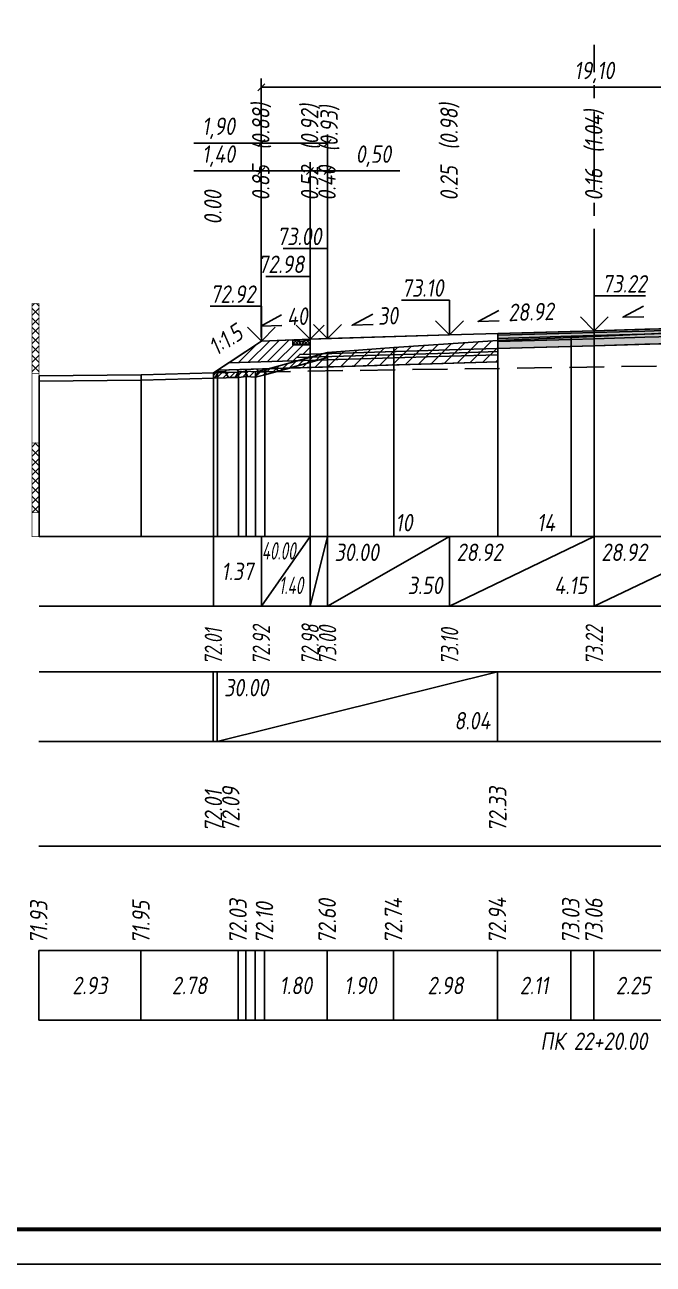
# Model space of a CAD drawing. Extents: x -717 to 1451, y -133302 to 233.
# Drawn here: x 78 to 168.1, y -34448.4 to -34270.5 of the extents above; entities that cross this region are included whole.
import ezdxf
from ezdxf.enums import TextEntityAlignment as Align

# ---------------------------------------------------------------- set-up
doc = ezdxf.new("R2010")
doc.units = 0
doc.linetypes.add('осевая2', pattern=[1.125, 0.75, -0.125, 0.125, -0.125])
doc.linetypes.add('штриховая', pattern=[0.75, 0.5, -0.25])
for name, color, linetype in [('Интерполированный поперечник', 2, 'Continuous'), ('Код_510', 7, 'Continuous'), ('Код_514', 1, 'Continuous'), ('Код_516', 1, 'Continuous'), ('Контур_0', 7, 'Continuous'), ('Контур_2521', 7, 'Continuous'), ('Контур_2564', 7, 'Continuous'), ('Контур_2660', 7, 'Continuous'), ('Контур_2665', 7, 'Continuous'), ('Контур_400', 7, 'Continuous'), ('Контур_508', 7, 'Continuous'), ('Контур_512', 7, 'Continuous'), ('Контур_513', 7, 'Continuous'), ('Контур_818', 7, 'Continuous'), ('Красный поперечник', 1, 'Continuous'), ('Линейка абсолютных высот', 7, 'Continuous'), ('Объём_2501', 7, 'Continuous'), ('Объём_2564', 7, 'Continuous'), ('Объём_2650', 7, 'Continuous'), ('Объём_2660', 7, 'Continuous'), ('Объём_2661', 7, 'Continuous'), ('Объём_2663', 7, 'Continuous'), ('Объём_2665', 7, 'Continuous'), ('Объём_2666', 7, 'Continuous'), ('Объём_2753', 7, 'Continuous'), ('Ось', 1, 'осевая2'), ('Откосы', 7, 'Continuous'), ('Отметки покрытия', 7, 'Continuous'), ('Подписи поперечников', 7, 'Continuous'), ('Рабочие отметки', 7, 'Continuous'), ('Рабочие отметки доп.', 7, 'Continuous'), ('Слои выравнивания', 7, 'Continuous'), ('Таблица', 7, 'Continuous'), ('Уклоны проезжей части', 7, 'Continuous'), ('Черный поперечник', 3, 'Continuous')]:
    doc.layers.add(name, color=color, linetype=linetype)
for name, color, linetype, true_color in [('Контур_2540', 2, 'Continuous', 0xffff00), ('Контур_2560', 2, 'Continuous', 0xffff00), ('Контур_2561', 7, 'Continuous', 0xff8040), ('Контур_2562', 3, 'Continuous', 0x00ff00), ('Контур_2563', 7, 'Continuous', 0xff8000), ('Контур_2570', 7, 'Continuous', 0x80ff00), ('Контур_2725', 7, 'Continuous', 0x323232), ('Контур_2736', 4, 'Continuous', 0x00ffff), ('Контур_2737', 4, 'Continuous', 0x00ffff), ('Контур_2738', 4, 'Continuous', 0x00ffff), ('Контур_2739', 4, 'Continuous', 0x00ffff), ('Контур_2741', 4, 'Continuous', 0x00ffff), ('Контур_2742', 4, 'Continuous', 0x00ffff), ('Контур_2743', 4, 'Continuous', 0x00ffff), ('Контур_2744', 7, 'Continuous', 0xa4ffff), ('Контур_2745', 7, 'Continuous', 0xa4ffff), ('Контур_2747', 4, 'Continuous', 0x00ffff), ('Контур_2748', 4, 'Continuous', 0x00ffff), ('Контур_2749', 4, 'Continuous', 0x00ffff), ('Контур_2750', 4, 'Continuous', 0x00ffff), ('Контур_2751', 4, 'Continuous', 0x00ffff), ('Контур_2752', 4, 'Continuous', 0x00ffff), ('Контур_2760', 7, 'Continuous', 0x323232), ('Контур_2761', 7, 'Continuous', 0x323232), ('Контур_2762', 7, 'Continuous', 0x323232), ('Контур_2763', 7, 'Continuous', 0x323232), ('Контур_402', 7, 'Continuous', 0xff6464), ('Контур_703', 4, 'Continuous', 0x00ffff), ('Контур_705', 4, 'Continuous', 0x00ffff), ('Контур_707', 4, 'Continuous', 0x00ffff), ('Контур_720', 131, 'Continuous', 0xaaffff), ('Объём_2500', 7, 'Continuous', 0xc0c0c0), ('Объём_2520', 7, 'Continuous', 0x80ffff), ('Объём_2540', 2, 'Continuous', 0xffff00), ('Объём_2560', 2, 'Continuous', 0xffff00), ('Объём_2561', 7, 'Continuous', 0xff8040), ('Объём_2562', 3, 'Continuous', 0x00ff00), ('Объём_2563', 7, 'Continuous', 0xff8000), ('Объём_2570', 7, 'Continuous', 0x80ff00), ('Объём_2600', 7, 'Continuous', 0x808000), ('Объём_2746', 2, 'Continuous', 0xffff00)]:
    doc.layers.add(name, color=color, linetype=linetype, true_color=true_color)
doc.styles.get("Standard").update_dxf_attribs({"font": 'txt', "height": 2.5})
doc.styles.add('М', font='romand.shx', dxfattribs={"width": 0.8, "oblique": 10, "height": 2.5})
doc.dimstyles.new('ISO-25', dxfattribs={"dimtxt": 2.5, "dimasz": 2.5, "dimexe": 1.25, "dimexo": 0.625, "dimtad": 1, "dimtxsty": 'Standard', "dimcen": 2.5, "dimadec": 0, "dimazin": 0, "dimtfac": 1, "dimtmove": 0, "dimatfit": 3, "dimfxl": 1, "dimarcsym": 0})
pattern_1 = [(45.0000013, (0, 0), (-0.67351924, 0.67351921), []), (135.0000003, (0, 0), (-0.673519222, -0.67351923), [])]

# ---------------------------------------------------------------- blocks, each defined once
blk = doc.blocks.new('_Oblique')
at = {"color": 0, "linetype": 'ByBlock', "lineweight": -2}
blk.add_line((-0.5, -0.5), (0.5, 0.5), dxfattribs=at)
blk = doc.blocks.new('*D794')
at = {"color": 0, "lineweight": -2, "transparency": 16777216}
for p, q in [((111.87, -34315.37), (111.87, -34290.27)), ((118.87, -34315.09), (118.87, -34290.27)), ((111.87, -34291.52), (102.2, -34291.52)), ((118.87, -34291.52), (111.87, -34291.52))]:
    blk.add_line(p, q, dxfattribs=at)
at = {"layer": 'Defpoints', "color": 0, "transparency": 16777216}
for p in [(118.87, -34291.52), (111.87, -34316), (118.87, -34315.72)]:
    blk.add_point(p, dxfattribs=at)
at = {"color": 0, "lineweight": -2, "transparency": 16777216, "rotation": 180}
blk.add_blockref('_Oblique', (111.87, -34291.52), dxfattribs=at)
at = {"color": 0, "lineweight": -2, "transparency": 16777216}
blk.add_blockref('_Oblique', (118.87, -34291.52), dxfattribs=at)
at = {"color": 0, "transparency": 16777216, "insert": (105.74, -34289.4), "char_height": 2.5, "width": 8.75, "attachment_point": 5, "style": 'М'}
blk.add_mtext('1,40', dxfattribs=at)
blk = doc.blocks.new('*D796')
at = {"color": 0, "lineweight": -2, "transparency": 16777216}
for p, q in [((118.87, -34315.09), (118.87, -34290.27)), ((121.37, -34315.02), (121.37, -34290.27)), ((118.87, -34291.52), (121.37, -34291.52)), ((121.37, -34291.52), (131.72, -34291.52))]:
    blk.add_line(p, q, dxfattribs=at)
at = {"layer": 'Defpoints', "color": 0, "transparency": 16777216}
for p in [(121.37, -34291.52), (118.87, -34315.72), (121.37, -34315.64)]:
    blk.add_point(p, dxfattribs=at)
at = {"color": 0, "lineweight": -2, "transparency": 16777216, "rotation": 180}
blk.add_blockref('_Oblique', (118.87, -34291.52), dxfattribs=at)
at = {"color": 0, "lineweight": -2, "transparency": 16777216}
blk.add_blockref('_Oblique', (121.37, -34291.52), dxfattribs=at)
at = {"color": 0, "transparency": 16777216, "insert": (127.95, -34289.4), "char_height": 2.5, "width": 9.1667, "attachment_point": 5, "style": 'М'}
blk.add_mtext('0,50', dxfattribs=at)
blk = doc.blocks.new('*D799')
at = {"color": 0, "lineweight": -2, "transparency": 16777216}
for p, q in [((111.87, -34315.37), (111.87, -34286.27)), ((121.37, -34315.02), (121.37, -34286.27)), ((111.87, -34287.52), (102.2, -34287.52)), ((121.37, -34287.52), (111.87, -34287.52))]:
    blk.add_line(p, q, dxfattribs=at)
at = {"layer": 'Defpoints', "color": 0, "transparency": 16777216}
for p in [(121.37, -34287.52), (111.87, -34316), (121.37, -34315.64)]:
    blk.add_point(p, dxfattribs=at)
at = {"color": 0, "lineweight": -2, "transparency": 16777216, "rotation": 180}
blk.add_blockref('_Oblique', (111.87, -34287.52), dxfattribs=at)
at = {"color": 0, "lineweight": -2, "transparency": 16777216}
blk.add_blockref('_Oblique', (121.37, -34287.52), dxfattribs=at)
at = {"color": 0, "transparency": 16777216, "insert": (105.74, -34285.4), "char_height": 2.5, "width": 8.75, "attachment_point": 5, "style": 'М'}
blk.add_mtext('1,90', dxfattribs=at)
blk = doc.blocks.new('*D800')
at = {"color": 0, "lineweight": -2, "transparency": 16777216}
for p, q in [((111.87, -34315.37), (111.87, -34278.27)), ((111.87, -34279.52), (207.37, -34279.52)), ((207.37, -34312.48), (207.37, -34278.27))]:
    blk.add_line(p, q, dxfattribs=at)
at = {"layer": 'Defpoints', "color": 0, "transparency": 16777216}
for p in [(207.37, -34279.52), (207.37, -34313.11), (111.87, -34316)]:
    blk.add_point(p, dxfattribs=at)
at = {"color": 0, "lineweight": -2, "transparency": 16777216, "rotation": 180}
blk.add_blockref('_Oblique', (111.87, -34279.52), dxfattribs=at)
at = {"color": 0, "lineweight": -2, "transparency": 16777216}
blk.add_blockref('_Oblique', (207.37, -34279.52), dxfattribs=at)
at = {"color": 0, "transparency": 16777216, "insert": (159.62, -34277.4), "char_height": 2.5, "width": 10.4167, "attachment_point": 5, "style": 'М'}
blk.add_mtext('19,10', dxfattribs=at)

msp = doc.modelspace()

# ---------------------------------------------------------------- hatches: boundary and pattern name
h = msp.add_hatch()
h.set_pattern_fill('ANSI37', color=256, scale=0.1)
h.set_pattern_definition([(45, (117.63678, -34315.9779), (-0.22451, 0.22451), []), (135, (117.63678, -34315.9779), (-0.22451, -0.22451), [])])
h.paths.add_polyline_path([(116.375, -34315.753), (116.374, -34316.481), (118.874, -34316.481), (118.874, -34315.653), (117.629, -34315.978)])
at = {"layer": 'Линейка абсолютных высот'}
h = msp.add_hatch(dxfattribs=at)
h.set_pattern_fill('ANSI37', scale=0.3, style=0)
h.set_pattern_definition(pattern_1)
h.paths.add_polyline_path([(80, -34320.558), (80, -34310.558), (79, -34310.558), (79, -34320.558)])
h = msp.add_hatch(dxfattribs=at)
h.set_pattern_fill('ANSI37', scale=0.3, style=0)
h.set_pattern_definition(pattern_1)
h.paths.add_polyline_path([(80, -34340.558), (80, -34330.558), (79, -34330.558), (79, -34340.558)])
at = {"layer": 'Объём_2563'}
h = msp.add_hatch(dxfattribs=at)
h.set_pattern_fill('ANSI31', color=256, scale=0.3)
h.paths.add_polyline_path([(111.874, -34315.933), (116.375, -34315.753), (116.374, -34316.481), (118.874, -34316.481), (118.874, -34317.803), (117.374, -34317.848), (116.446, -34318.776), (107.193, -34319.054)])
at = {"layer": 'Объём_2570'}
h = msp.add_hatch(dxfattribs=at)
h.set_pattern_fill('ANSI31', color=256, scale=0.2)
h.paths.add_polyline_path([(121.371, -34318.306), (112.381, -34320.796), (111.054, -34321.107), (109.701, -34321.008), (108.583, -34321.166), (105, -34321.266), (105, -34320.516), (108.583, -34320.416), (109.701, -34320.258), (111.054, -34320.357), (112.381, -34320.046), (121.371, -34317.556)])
at = {"layer": 'Объём_2600'}
h = msp.add_hatch(dxfattribs=at)
h.set_pattern_fill('ANSI31', color=6, scale=0.4)
h.paths.add_polyline_path([(130.882, -34316.873), (145.783, -34315.847), (145.783, -34318.919), (115.924, -34319.814), (121.371, -34318.306), (121.371, -34317.556)])
h = msp.add_hatch(dxfattribs=at)
h.set_pattern_fill('HONEY', color=5, scale=0.3)
h.paths.add_polyline_path([(109.701, -34321.008), (108.583, -34321.166), (105, -34321.266), (105, -34320.516), (105.587, -34320.124), (115.924, -34319.814), (112.381, -34320.796), (111.054, -34321.107)])
at = {"layer": 'Слои выравнивания'}
for color, points in [(2, [(159.624, -34314.453), (166.852, -34314.244), (170.89, -34314.128), (180.374, -34313.853), (185.764, -34313.692), (195.322, -34313.405), (195.322, -34313.655), (185.764, -34313.942), (180.374, -34314.103), (170.89, -34314.378), (166.852, -34314.494), (159.624, -34314.703)]), (2, [(145.783, -34314.854), (156.313, -34314.549), (159.624, -34314.453), (159.624, -34314.703), (156.313, -34314.799), (145.783, -34315.104)]), (3, [(145.783, -34315.104), (156.313, -34314.799), (159.624, -34314.703), (159.624, -34315.153), (156.313, -34315.249), (145.783, -34315.554)]), (4, [(145.783, -34315.554), (156.313, -34315.249), (159.624, -34315.153), (159.624, -34315.603), (156.313, -34315.699), (145.783, -34316.004)]), (3, [(159.624, -34314.703), (166.852, -34314.494), (170.89, -34314.378), (180.374, -34314.103), (185.764, -34313.942), (195.322, -34313.655), (195.322, -34314.105), (185.764, -34314.392), (180.374, -34314.553), (170.89, -34314.828), (166.852, -34314.944), (159.624, -34315.153)]), (4, [(159.624, -34315.153), (166.852, -34314.944), (170.89, -34314.828), (180.374, -34314.553), (185.764, -34314.392), (195.322, -34314.105), (195.322, -34314.555), (185.764, -34314.842), (180.374, -34315.003), (170.89, -34315.278), (166.852, -34315.394), (159.624, -34315.603)]), (5, [(159.624, -34315.603), (166.852, -34315.394), (170.89, -34315.278), (180.374, -34315.003), (185.764, -34314.842), (195.322, -34314.555), (195.322, -34315.555), (185.764, -34315.842), (180.374, -34316.003), (170.89, -34316.278), (166.852, -34316.394), (159.624, -34316.603)]), (5, [(145.783, -34316.004), (156.313, -34315.699), (159.624, -34315.603), (159.624, -34316.603), (156.313, -34316.699), (145.783, -34317.004)])]:
    msp.add_hatch(color=color, dxfattribs=at).paths.add_polyline_path(points)

# ---------------------------------------------------------------- linework, layer by layer
at = {"flags": 128}
msp.add_lwpolyline([(-30.054, -34448.421), (389.946, -34448.421), (389.946, -34151.421), (-30.054, -34151.421)], close=True, dxfattribs=at)
at = {"const_width": 0.6, "flags": 128}
msp.add_lwpolyline([(-10.054, -34443.421), (384.946, -34443.421), (384.946, -34156.421), (-10.054, -34156.421)], close=True, dxfattribs=at)
for points in [[(118.874, -34315.653), (118.874, -34316.481), (116.374, -34316.481), (116.375, -34315.753)], [(116.375, -34315.753), (116.374, -34316.481), (118.874, -34316.481), (118.874, -34315.653), (117.629, -34315.978), (116.375, -34315.753)]]:
    msp.add_lwpolyline(points)
at = {"layer": 'Интерполированный поперечник', "linetype": 'штриховая', "ltscale": 10, "flags": 128}
msp.add_lwpolyline([(111.054, -34320.357), (229.849, -34318.656)], dxfattribs=at)
at = {"layer": 'Код_510'}
for p, q in [((79.946, -34413.421), (79.946, -34403.421)), ((94.608, -34413.421), (94.608, -34403.421)), ((108.529, -34413.421), (108.529, -34403.421)), ((109.647, -34413.421), (109.647, -34403.421)), ((111, -34413.421), (111, -34403.421)), ((112.326, -34413.421), (112.326, -34403.421)), ((121.317, -34413.421), (121.317, -34403.421)), ((130.827, -34413.421), (130.827, -34403.421)), ((145.728, -34413.421), (145.728, -34403.421)), ((156.259, -34413.421), (156.259, -34403.421)), ((159.57, -34413.421), (159.57, -34403.421))]:
    msp.add_line(p, q, dxfattribs=at)
at = {"layer": 'Код_514'}
for p, q in [((105, -34354), (105, -34344)), ((111.874, -34354), (111.874, -34344)), ((111.874, -34354), (118.874, -34344)), ((118.874, -34354), (118.874, -34344)), ((118.874, -34354), (121.374, -34344)), ((121.374, -34354), (121.374, -34344)), ((121.374, -34354), (138.874, -34344)), ((138.874, -34354), (138.874, -34344)), ((138.874, -34354), (159.624, -34344)), ((159.624, -34354), (159.624, -34344)), ((159.624, -34354), (180.374, -34344))]:
    msp.add_line(p, q, dxfattribs=at)
at = {"layer": 'Код_516'}
for p, q in [((104.946, -34373.421), (104.946, -34363.421)), ((105.533, -34373.421), (105.533, -34363.421)), ((105.533, -34373.421), (145.728, -34363.421)), ((145.728, -34373.421), (145.728, -34363.421))]:
    msp.add_line(p, q, dxfattribs=at)
at = {"layer": 'Контур_0', "flags": 128}
for points in [[(118.874, -34315.653), (138.874, -34315.053), (145.783, -34314.854), (145.783, -34317.004), (138.874, -34317.203), (118.874, -34317.803), (118.874, -34315.653), (118.874, -34315.653)], [(111.874, -34315.933), (105, -34320.516), (105, -34320.516), (105, -34320.516), (105, -34320.516), (105, -34320.516), (105, -34320.516), (105, -34320.516), (105, -34320.516), (105, -34320.516), (105, -34320.516), (105, -34320.516), (105, -34320.516), (105, -34320.516), (105, -34320.516), (105, -34324)], [(111.874, -34315.933), (105, -34320.516), (105, -34320.516), (105, -34320.516), (105, -34320.516), (105, -34320.516), (105, -34320.516), (105, -34320.516), (105, -34320.516), (105, -34320.516), (105, -34320.516), (105, -34320.516), (105, -34320.516), (105, -34320.516), (105, -34320.516), (105, -34324), (105, -34324), (105, -34320.516), (105, -34320.516), (105, -34320.516), (105, -34320.516), (105, -34320.516), (105, -34320.516), (105, -34320.516), (105, -34320.516), (105, -34320.516), (105, -34320.516), (105, -34320.516), (105, -34320.516), (105, -34320.516)], [(117.374, -34317.848), (138.874, -34317.203), (145.783, -34317.004), (145.783, -34317.904), (138.874, -34318.103), (116.446, -34318.776), (117.374, -34317.848), (117.374, -34317.848)], [(107.193, -34319.054), (116.446, -34318.776), (117.374, -34317.848), (118.874, -34317.803)]]:
    msp.add_lwpolyline(points, dxfattribs=at)
at = {"layer": 'Контур_2521', "color": 250, "flags": 128}
msp.add_lwpolyline([(116.91, -34318.312), (138.874, -34317.653), (145.783, -34317.454)], dxfattribs=at)
at = {"layer": 'Контур_2540', "flags": 128}
msp.add_lwpolyline([(116.446, -34318.776), (138.874, -34318.103), (145.783, -34317.904), (145.783, -34318.919), (105.587, -34320.124), (107.193, -34319.054), (116.446, -34318.776), (116.446, -34318.776)], dxfattribs=at)
at = {"layer": 'Контур_2560', "flags": 128}
msp.add_lwpolyline([(111.874, -34315.933), (111.874, -34315.933), (111.874, -34315.933), (118.874, -34315.653)], dxfattribs=at)
at = {"layer": 'Контур_2561', "flags": 128}
msp.add_lwpolyline([(118.874, -34315.653), (118.874, -34315.653), (111.874, -34315.933), (111.874, -34315.933), (118.874, -34315.653)], dxfattribs=at)
at = {"layer": 'Контур_2562', "flags": 128}
msp.add_lwpolyline([(111.874, -34315.933), (111.874, -34315.933), (111.874, -34315.933), (111.874, -34315.933), (111.874, -34315.933)], dxfattribs=at)
at = {"layer": 'Контур_2563', "flags": 128}
msp.add_lwpolyline([(111.874, -34315.933), (118.874, -34315.653), (118.874, -34317.803), (117.374, -34317.848), (116.446, -34318.776), (107.193, -34319.054), (111.874, -34315.933), (111.874, -34315.933)], dxfattribs=at)
at = {"layer": 'Контур_2564', "flags": 128}
msp.add_lwpolyline([(111.874, -34315.933), (118.874, -34315.653)], dxfattribs=at)
at = {"layer": 'Контур_2570', "flags": 128}
msp.add_lwpolyline([(80, -34321.674), (94.662, -34321.553), (108.583, -34321.166), (109.701, -34321.008), (111.054, -34321.107), (111.054, -34321.107), (112.381, -34320.796), (121.371, -34318.306), (121.371, -34317.556), (130.882, -34316.873), (145.783, -34315.847), (156.313, -34315.404), (159.624, -34315.26), (170.89, -34314.768), (185.764, -34314.216), (195.322, -34313.86), (208.024, -34314.378), (216.559, -34314.648), (216.559, -34315.398), (228.71, -34319.033), (229.849, -34319.406), (229.849, -34319.406), (252.959, -34320.468)], dxfattribs=at)
at = {"layer": 'Контур_2660', "flags": 128}
msp.add_lwpolyline([(105.587, -34320.124), (145.783, -34318.919)], dxfattribs=at)
at = {"layer": 'Контур_2665', "flags": 128}
msp.add_lwpolyline([(111.874, -34315.933), (111.874, -34315.933)], dxfattribs=at)
at = {"layer": 'Контур_2725', "flags": 128}
msp.add_lwpolyline([(145.783, -34317.004), (156.313, -34316.699), (159.624, -34316.603), (166.852, -34316.394), (170.89, -34316.278), (180.374, -34316.003), (185.764, -34315.842), (195.322, -34315.555)], dxfattribs=at)
at = {"layer": 'Контур_2736', "flags": 128}
msp.add_lwpolyline([(111.874, -34315.933), (105, -34320.516)], dxfattribs=at)
at = {"layer": 'Контур_2737', "flags": 128}
msp.add_lwpolyline([(105, -34320.516), (105, -34320.516)], dxfattribs=at)
at = {"layer": 'Контур_2738', "flags": 128}
msp.add_lwpolyline([(105, -34320.516), (105, -34320.516)], dxfattribs=at)
at = {"layer": 'Контур_2739', "flags": 128}
msp.add_lwpolyline([(105, -34320.516), (105, -34320.516)], dxfattribs=at)
at = {"layer": 'Контур_2741', "flags": 128}
msp.add_lwpolyline([(105, -34320.516), (105, -34320.516)], dxfattribs=at)
at = {"layer": 'Контур_2742', "flags": 128}
msp.add_lwpolyline([(105, -34320.516), (105, -34320.516)], dxfattribs=at)
at = {"layer": 'Контур_2743', "flags": 128}
msp.add_lwpolyline([(105, -34320.516), (105, -34320.516)], dxfattribs=at)
at = {"layer": 'Контур_2744', "flags": 128}
msp.add_lwpolyline([(105, -34320.516), (105, -34320.516)], dxfattribs=at)
msp.add_lwpolyline([(105, -34320.516), (105, -34320.516)], dxfattribs=at)
msp.add_lwpolyline([(105, -34320.516), (105, -34320.516)], dxfattribs=at)
msp.add_lwpolyline([(105, -34320.516), (105, -34320.516)], dxfattribs=at)
msp.add_lwpolyline([(105, -34320.516), (105, -34320.516)], dxfattribs=at)
msp.add_lwpolyline([(105, -34320.516), (105, -34320.516)], dxfattribs=at)
at = {"layer": 'Контур_2745', "flags": 128}
msp.add_lwpolyline([(105, -34320.516), (105, -34320.516)], dxfattribs=at)
msp.add_lwpolyline([(105, -34320.516), (105, -34320.516)], dxfattribs=at)
msp.add_lwpolyline([(105, -34320.516), (105, -34320.516)], dxfattribs=at)
msp.add_lwpolyline([(105, -34320.516), (105, -34320.516)], dxfattribs=at)
msp.add_lwpolyline([(105, -34320.516), (105, -34320.516)], dxfattribs=at)
msp.add_lwpolyline([(105, -34320.516), (105, -34320.516)], dxfattribs=at)
at = {"layer": 'Контур_2747', "flags": 128}
msp.add_lwpolyline([(105, -34320.516), (105, -34320.516)], dxfattribs=at)
at = {"layer": 'Контур_2748', "flags": 128}
msp.add_lwpolyline([(105, -34320.516), (105, -34320.516)], dxfattribs=at)
at = {"layer": 'Контур_2749', "flags": 128}
msp.add_lwpolyline([(105, -34320.516), (105, -34320.516)], dxfattribs=at)
at = {"layer": 'Контур_2750', "flags": 128}
msp.add_lwpolyline([(105, -34320.516), (105, -34320.516)], dxfattribs=at)
at = {"layer": 'Контур_2751', "flags": 128}
msp.add_lwpolyline([(105, -34320.516), (105, -34320.516)], dxfattribs=at)
at = {"layer": 'Контур_2752', "flags": 128}
msp.add_lwpolyline([(105, -34320.516), (105, -34320.516)], dxfattribs=at)
at = {"layer": 'Контур_2760', "flags": 128}
msp.add_lwpolyline([(145.783, -34314.854), (156.313, -34314.549), (159.624, -34314.453), (166.852, -34314.244), (170.89, -34314.128), (180.374, -34313.853), (185.764, -34313.692), (195.322, -34313.405)], dxfattribs=at)
at = {"layer": 'Контур_2761', "flags": 128}
msp.add_lwpolyline([(145.783, -34315.104), (156.313, -34314.799), (159.624, -34314.703), (166.852, -34314.494), (170.89, -34314.378), (180.374, -34314.103), (185.764, -34313.942), (195.322, -34313.655)], dxfattribs=at)
at = {"layer": 'Контур_2762', "flags": 128}
msp.add_lwpolyline([(145.783, -34315.554), (156.313, -34315.249), (159.624, -34315.153), (166.852, -34314.944), (170.89, -34314.828), (180.374, -34314.553), (185.764, -34314.392), (195.322, -34314.105)], dxfattribs=at)
at = {"layer": 'Контур_2763', "flags": 128}
msp.add_lwpolyline([(145.783, -34316.004), (156.313, -34315.699), (159.624, -34315.603), (166.852, -34315.394), (170.89, -34315.278), (180.374, -34315.003), (185.764, -34314.842), (195.322, -34314.555)], dxfattribs=at)
at = {"layer": 'Контур_400', "flags": 128}
for points in [[(159.624, -34314.453), (180.374, -34313.853), (197.874, -34313.328), (197.874, -34313.328), (197.874, -34313.328), (197.874, -34313.328), (197.874, -34313.328), (197.874, -34313.328), (200.374, -34313.253)], [(118.874, -34315.653), (121.374, -34315.578), (121.374, -34315.578), (121.374, -34315.578), (121.374, -34315.578), (121.374, -34315.578), (121.374, -34315.578), (138.874, -34315.053), (159.624, -34314.453)]]:
    msp.add_lwpolyline(points, dxfattribs=at)
at = {"layer": 'Контур_402', "flags": 128}
msp.add_lwpolyline([(105.587, -34320.124), (145.783, -34318.919), (145.783, -34317.004), (159.624, -34316.603), (180.374, -34316.003), (195.322, -34315.555), (195.322, -34319.574), (218.2, -34320.261)], dxfattribs=at)
at = {"layer": 'Контур_508', "flags": 128}
msp.add_lwpolyline([(105, -34320.516), (105.587, -34320.124), (145.783, -34318.919), (145.783, -34317.004), (159.624, -34316.603), (180.374, -34316.003), (195.322, -34315.555), (195.322, -34319.574), (218.2, -34320.261), (220.896, -34322.058), (222.896, -34322.058), (227.959, -34318.683)], dxfattribs=at)
at = {"layer": 'Контур_512', "flags": 128}
msp.add_lwpolyline([(105, -34320.516), (105.587, -34320.124), (145.783, -34318.919)], dxfattribs=at)
at = {"layer": 'Контур_513', "flags": 128}
msp.add_lwpolyline([(105, -34320.516), (105.587, -34320.124), (145.783, -34318.919), (145.783, -34317.004), (159.624, -34316.603), (180.374, -34316.003), (195.322, -34315.555), (195.322, -34319.574), (218.2, -34320.261), (220.896, -34322.058), (222.896, -34322.058), (227.959, -34318.683)], dxfattribs=at)
at = {"layer": 'Контур_703', "flags": 128}
for points in [[(111.874, -34315.933), (105, -34320.516)], [(105, -34320.516), (105, -34324)]]:
    msp.add_lwpolyline(points, dxfattribs=at)
at = {"layer": 'Контур_705', "flags": 128}
msp.add_lwpolyline([(105, -34320.516), (105, -34320.516)], dxfattribs=at)
at = {"layer": 'Контур_707', "flags": 128}
msp.add_lwpolyline([(105, -34324), (105, -34320.516)], dxfattribs=at)
at = {"layer": 'Контур_720', "flags": 128}
msp.add_lwpolyline([(105, -34324), (105, -34324)], dxfattribs=at)
at = {"layer": 'Контур_818', "flags": 128}
msp.add_lwpolyline([(105, -34321.266), (108.583, -34321.166), (109.701, -34321.008), (111.054, -34321.107), (111.054, -34321.107), (112.381, -34320.796), (121.371, -34318.306), (121.371, -34317.556), (130.882, -34316.873), (145.783, -34315.847), (156.313, -34315.404), (159.624, -34315.26), (170.89, -34314.768), (185.764, -34314.216), (195.322, -34313.86), (208.024, -34314.378), (216.559, -34314.648), (216.559, -34315.398), (227.959, -34318.809)], dxfattribs=at)
at = {"layer": 'Красный поперечник'}
for p, q in [((121.374, -34315.578), (138.874, -34315.053)), ((138.874, -34315.053), (159.624, -34314.453)), ((159.624, -34314.453), (180.374, -34313.853)), ((105, -34320.516), (111.874, -34315.933)), ((111.874, -34315.933), (118.874, -34315.653)), ((118.874, -34315.653), (121.374, -34315.578)), ((105, -34320.516), (105, -34344)), ((105.587, -34320.124), (105.587, -34344)), ((145.783, -34318.919), (145.783, -34344))]:
    msp.add_line(p, q, dxfattribs=at)
at = {"layer": 'Линейка абсолютных высот', "color": 7, "const_width": 0.1, "flags": 128}
for points in [[(80, -34320.558), (80, -34310.558), (79, -34310.558), (79, -34320.558), (80, -34320.558)], [(80, -34330.558), (80, -34320.558), (79, -34320.558), (79, -34330.558), (80, -34330.558)], [(80, -34340.558), (80, -34330.558), (79, -34330.558), (79, -34340.558), (80, -34340.558)], [(80, -34344), (80, -34340.558), (79, -34340.558), (79, -34344), (80, -34344)]]:
    msp.add_lwpolyline(points, dxfattribs=at)
at = {"layer": 'Объём_2500', "flags": 128}
msp.add_lwpolyline([(118.874, -34315.653), (138.874, -34315.053), (145.783, -34314.854), (145.783, -34317.004), (138.874, -34317.203), (118.874, -34317.803), (118.874, -34315.653), (118.874, -34315.653)], dxfattribs=at)
at = {"layer": 'Объём_2501', "flags": 128}
for points in [[(159.624, -34314.453), (180.374, -34313.853), (197.874, -34313.328), (197.874, -34313.328), (197.874, -34313.328), (197.874, -34313.328), (197.874, -34313.328), (197.874, -34313.328), (200.374, -34313.253)], [(118.874, -34315.653), (121.374, -34315.578), (121.374, -34315.578), (121.374, -34315.578), (121.374, -34315.578), (121.374, -34315.578), (121.374, -34315.578), (138.874, -34315.053), (159.624, -34314.453)]]:
    msp.add_lwpolyline(points, dxfattribs=at)
at = {"layer": 'Объём_2520', "color": 250, "flags": 128}
msp.add_lwpolyline([(117.374, -34317.848), (138.874, -34317.203), (145.783, -34317.004), (145.783, -34317.904), (138.874, -34318.103), (116.446, -34318.776), (117.374, -34317.848), (117.374, -34317.848)], dxfattribs=at)
at = {"layer": 'Объём_2540', "flags": 128}
msp.add_lwpolyline([(116.446, -34318.776), (138.874, -34318.103), (145.783, -34317.904), (145.783, -34318.919), (105.587, -34320.124), (107.193, -34319.054), (116.446, -34318.776), (116.446, -34318.776)], dxfattribs=at)
at = {"layer": 'Объём_2560', "flags": 128}
msp.add_lwpolyline([(111.874, -34315.933), (111.874, -34315.933), (111.874, -34315.933), (118.874, -34315.653)], dxfattribs=at)
at = {"layer": 'Объём_2561', "flags": 128}
msp.add_lwpolyline([(118.874, -34315.653), (118.874, -34315.653), (111.874, -34315.933), (111.874, -34315.933), (118.874, -34315.653)], dxfattribs=at)
at = {"layer": 'Объём_2562', "flags": 128}
msp.add_lwpolyline([(111.874, -34315.933), (111.874, -34315.933), (111.874, -34315.933), (111.874, -34315.933), (111.874, -34315.933)], dxfattribs=at)
at = {"layer": 'Объём_2563', "color": 250, "flags": 128}
msp.add_lwpolyline([(111.874, -34315.933), (116.375, -34315.753), (116.374, -34316.481), (118.874, -34316.481), (118.874, -34317.803), (117.374, -34317.848), (116.446, -34318.776), (107.193, -34319.054), (111.874, -34315.933), (111.874, -34315.933)], dxfattribs=at)
at = {"layer": 'Объём_2564', "flags": 128}
msp.add_lwpolyline([(111.874, -34315.933), (118.874, -34315.653)], dxfattribs=at)
at = {"layer": 'Объём_2570', "flags": 128}
msp.add_lwpolyline([(121.371, -34318.306), (112.381, -34320.796), (111.054, -34321.107), (109.701, -34321.008), (108.583, -34321.166), (105, -34321.266), (105, -34320.516), (108.583, -34320.416), (109.701, -34320.258), (111.054, -34320.357), (112.381, -34320.046), (121.371, -34317.556), (121.371, -34318.306), (121.371, -34318.306)], dxfattribs=at)
at = {"layer": 'Объём_2600', "color": 5, "flags": 128}
msp.add_lwpolyline([(109.701, -34321.008), (108.583, -34321.166), (105, -34321.266), (105, -34320.516), (105.587, -34320.124), (115.924, -34319.814), (112.381, -34320.796), (111.054, -34321.107), (109.701, -34321.008), (109.701, -34321.008)], dxfattribs=at)
at = {"layer": 'Объём_2650', "color": 6, "flags": 128}
msp.add_lwpolyline([(130.882, -34316.873), (145.783, -34315.847), (145.783, -34318.919), (115.924, -34319.814), (121.371, -34318.306), (121.371, -34317.556), (130.882, -34316.873), (130.882, -34316.873)], dxfattribs=at)
at = {"layer": 'Объём_2660', "flags": 128}
msp.add_lwpolyline([(105.587, -34320.124), (145.783, -34318.919)], dxfattribs=at)
at = {"layer": 'Объём_2661', "flags": 128}
msp.add_lwpolyline([(111.874, -34315.933), (105, -34320.516)], dxfattribs=at)
at = {"layer": 'Объём_2663', "flags": 128}
msp.add_lwpolyline([(105, -34320.516), (105, -34324), (105, -34320.516)], dxfattribs=at)
at = {"layer": 'Объём_2665', "flags": 128}
msp.add_lwpolyline([(111.874, -34315.933), (111.874, -34315.933)], dxfattribs=at)
at = {"layer": 'Объём_2666', "flags": 128}
msp.add_lwpolyline([(111.874, -34315.933), (105, -34320.516)], dxfattribs=at)
at = {"layer": 'Объём_2746', "flags": 128}
msp.add_lwpolyline([(130.882, -34316.873), (145.783, -34315.847), (145.783, -34318.919), (115.924, -34319.814), (121.371, -34318.306), (121.371, -34317.556), (130.882, -34316.873), (130.882, -34316.873)], dxfattribs=at)
at = {"layer": 'Объём_2753', "flags": 128}
msp.add_lwpolyline([(145.783, -34314.854), (145.783, -34314.854)], dxfattribs=at)
at = {"layer": 'Ось', "ltscale": 15}
msp.add_line((159.624, -34327.971), (159.624, -34273.424), dxfattribs=at)
at = {"layer": 'Откосы', "color": 1, "flags": 128}
for points in [[(145.965, -34313.038), (142.967, -34313.125), (145.922, -34311.539)], [(166.715, -34312.438), (163.717, -34312.525), (166.672, -34310.939)], [(114.81, -34313.69), (111.813, -34313.81), (114.75, -34312.191)], [(127.889, -34313.573), (124.89, -34313.663), (127.844, -34312.073)]]:
    msp.add_lwpolyline(points, dxfattribs=at)
at = {"layer": 'Отметки покрытия', "color": 1}
for p, q in [((121.374, -34302.653), (115.024, -34302.653)), ((121.374, -34315.578), (121.374, -34302.653)), ((118.874, -34306.653), (112.524, -34306.653)), ((118.874, -34315.653), (118.874, -34306.653)), ((159.624, -34314.453), (159.624, -34309.453)), ((159.624, -34309.453), (166.974, -34309.453)), ((111.874, -34310.933), (104.524, -34310.933)), ((111.874, -34315.933), (111.874, -34310.933)), ((138.874, -34310.053), (131.974, -34310.053)), ((138.874, -34315.053), (138.874, -34310.053)), ((138.874, -34315.053), (136.874, -34313.053)), ((138.874, -34315.053), (140.874, -34313.053)), ((159.624, -34314.453), (157.624, -34312.453)), ((159.624, -34314.453), (161.624, -34312.453)), ((111.874, -34315.933), (109.874, -34313.933)), ((111.874, -34315.933), (113.874, -34313.933)), ((118.874, -34315.653), (116.874, -34313.653)), ((118.874, -34315.653), (120.874, -34313.653)), ((121.374, -34315.578), (119.374, -34313.578)), ((121.374, -34315.578), (123.374, -34313.578))]:
    msp.add_line(p, q, dxfattribs=at)
at = {"layer": 'Слои выравнивания'}
for p, q in [((145.783, -34314.854), (145.783, -34344)), ((159.624, -34314.453), (159.624, -34344)), ((118.874, -34315.653), (118.874, -34344))]:
    msp.add_line(p, q, dxfattribs=at)
at = {"layer": 'Слои выравнивания', "color": 2, "flags": 128}
for points in [[(159.624, -34314.453), (166.852, -34314.244), (170.89, -34314.128), (180.374, -34313.853), (185.764, -34313.692), (195.322, -34313.405), (195.322, -34313.655), (185.764, -34313.942), (180.374, -34314.103), (170.89, -34314.378), (166.852, -34314.494), (159.624, -34314.703)], [(145.783, -34314.854), (156.313, -34314.549), (159.624, -34314.453), (159.624, -34314.703), (156.313, -34314.799), (145.783, -34315.104)]]:
    msp.add_lwpolyline(points, close=True, dxfattribs=at)
at = {"layer": 'Слои выравнивания', "color": 3, "flags": 128}
for points in [[(145.783, -34315.104), (156.313, -34314.799), (159.624, -34314.703), (159.624, -34315.153), (156.313, -34315.249), (145.783, -34315.554)], [(159.624, -34314.703), (166.852, -34314.494), (170.89, -34314.378), (180.374, -34314.103), (185.764, -34313.942), (195.322, -34313.655), (195.322, -34314.105), (185.764, -34314.392), (180.374, -34314.553), (170.89, -34314.828), (166.852, -34314.944), (159.624, -34315.153)]]:
    msp.add_lwpolyline(points, close=True, dxfattribs=at)
at = {"layer": 'Слои выравнивания', "color": 4, "flags": 128}
for points in [[(145.783, -34315.554), (156.313, -34315.249), (159.624, -34315.153), (159.624, -34315.603), (156.313, -34315.699), (145.783, -34316.004)], [(159.624, -34315.153), (166.852, -34314.944), (170.89, -34314.828), (180.374, -34314.553), (185.764, -34314.392), (195.322, -34314.105), (195.322, -34314.555), (185.764, -34314.842), (180.374, -34315.003), (170.89, -34315.278), (166.852, -34315.394), (159.624, -34315.603)]]:
    msp.add_lwpolyline(points, close=True, dxfattribs=at)
at = {"layer": 'Слои выравнивания', "color": 5, "flags": 128}
for points in [[(159.624, -34315.603), (166.852, -34315.394), (170.89, -34315.278), (180.374, -34315.003), (185.764, -34314.842), (195.322, -34314.555), (195.322, -34315.555), (185.764, -34315.842), (180.374, -34316.003), (170.89, -34316.278), (166.852, -34316.394), (159.624, -34316.603)], [(145.783, -34316.004), (156.313, -34315.699), (159.624, -34315.603), (159.624, -34316.603), (156.313, -34316.699), (145.783, -34317.004)]]:
    msp.add_lwpolyline(points, close=True, dxfattribs=at)
at = {"layer": 'Таблица'}
for p, q in [((80, -34344), (252.959, -34344)), ((80, -34354), (252.959, -34354)), ((80, -34363.421), (252.959, -34363.421)), ((79.946, -34373.421), (252.905, -34373.421)), ((79.946, -34388.421), (252.905, -34388.421)), ((79.946, -34403.421), (252.905, -34403.421)), ((79.946, -34413.421), (252.905, -34413.421))]:
    msp.add_line(p, q, dxfattribs=at)
at = {"layer": 'Черный поперечник', "color": 7}
for p, q in [((130.882, -34316.873), (130.882, -34344)), ((145.783, -34315.847), (145.783, -34344)), ((156.313, -34315.404), (156.313, -34344)), ((159.624, -34315.26), (159.624, -34344)), ((121.371, -34317.556), (121.371, -34344)), ((108.583, -34320.416), (108.583, -34344)), ((109.701, -34320.258), (109.701, -34344)), ((111.054, -34320.357), (111.054, -34344)), ((112.381, -34320.046), (112.381, -34344)), ((80, -34320.924), (80, -34344)), ((94.662, -34320.803), (94.662, -34344))]:
    msp.add_line(p, q, dxfattribs=at)
at = {"layer": 'Черный поперечник', "flags": 128}
msp.add_lwpolyline([(80, -34320.924), (94.662, -34320.803), (108.583, -34320.416), (109.701, -34320.258), (111.054, -34320.357), (112.381, -34320.046), (121.371, -34317.556), (130.882, -34316.873), (145.783, -34315.847), (156.313, -34315.404), (159.624, -34315.26), (170.89, -34314.768), (185.764, -34314.216), (195.322, -34313.86), (208.024, -34314.378), (216.559, -34314.648), (228.71, -34318.283), (229.849, -34318.656), (252.959, -34319.718)], dxfattribs=at)

# ---------------------------------------------------------------- texts
at = {"layer": 'Код_510', "style": 'М', "oblique": 10, "width": 0.8}
for s, p in [('71.93', (79.946, -34402.421)), ('71.95', (94.608, -34402.421)), ('72.03', (108.529, -34402.421)), ('72.10', (112.326, -34402.421)), ('72.60', (121.317, -34402.421)), ('72.74', (130.827, -34402.421)), ('72.94', (145.728, -34402.421)), ('73.03', (156.259, -34402.421)), ('73.06', (159.57, -34402.421))]:
    msp.add_text(s, height=2.5, rotation=90, dxfattribs=at).set_placement(p, align=Align.MIDDLE_LEFT)
for s, p in [('2.93', (87.277, -34408.421)), ('2.78', (101.568, -34408.421)), ('1.80', (116.822, -34408.421)), ('1.90', (126.072, -34408.421)), ('2.98', (138.278, -34408.421)), ('2.11', (150.994, -34408.421)), ('2.25', (165.203, -34408.421))]:
    msp.add_text(s, height=2.5, dxfattribs=at).set_placement(p, align=Align.MIDDLE_CENTER)
at = {"layer": 'Код_514', "style": 'М', "oblique": 10}
for s, width, p in [('40.00', 0.6, (111.932, -34344.798)), ('30.00', 0.8, (122.374, -34345)), ('28.92', 0.8, (139.874, -34345)), ('28.92', 0.8, (160.624, -34345))]:
    msp.add_text(s, height=2.5, dxfattribs=dict(at, width=width)).set_placement(p, align=Align.TOP_LEFT)
at = {"layer": 'Код_514', "style": 'М', "oblique": 10, "width": 0.8}
msp.add_text('1.37', height=2.5, dxfattribs=at).set_placement((108.437, -34349), align=Align.MIDDLE_CENTER)
at = {"layer": 'Код_514', "style": 'М', "oblique": 10}
for s, width, p in [('1.40', 0.6, (117.874, -34353)), ('3.50', 0.8, (137.874, -34353)), ('4.15', 0.8, (158.624, -34353))]:
    msp.add_text(s, height=2.5, dxfattribs=dict(at, width=width)).set_placement(p, align=Align.BOTTOM_RIGHT)
at = {"layer": 'Код_514', "style": 'М', "oblique": 10, "width": 0.7}
for s, p in [('72.01', (105, -34362.382)), ('72.92', (111.874, -34362.382)), ('72.98', (118.874, -34362.382)), ('73.00', (121.374, -34362.382)), ('73.10', (138.874, -34362.382)), ('73.22', (159.624, -34362.382))]:
    msp.add_text(s, height=2.5, rotation=90, dxfattribs=at).set_placement(p, align=Align.MIDDLE_LEFT)
at = {"layer": 'Код_516', "style": 'М', "oblique": 10, "width": 0.8}
msp.add_text('30.00', height=2.5, dxfattribs=at).set_placement((106.533, -34364.421), align=Align.TOP_LEFT)
msp.add_text('8.04', height=2.5, dxfattribs=at).set_placement((144.728, -34372.421), align=Align.BOTTOM_RIGHT)
for s, p in [('72.01', (105, -34386.371)), ('72.09', (107.5, -34386.371)), ('72.33', (145.783, -34386.371))]:
    msp.add_text(s, height=2.5, rotation=90, dxfattribs=at).set_placement(p, align=Align.MIDDLE_LEFT)
at = {"layer": 'Отметки покрытия', "color": 1, "style": 'М', "oblique": 10, "width": 0.8}
for s, p in [('73.00', (120.515, -34302.922)), ('72.98', (118.015, -34306.922)), ('72.92', (111.015, -34311.202)), ('73.10', (138.015, -34310.322))]:
    msp.add_text(s, height=2.5, dxfattribs=at).set_placement(p, align=Align.BOTTOM_RIGHT)
msp.add_text('73.22', height=2.5, dxfattribs=at).set_placement((160.765, -34309.722), align=Align.BOTTOM_LEFT)
at = {"layer": 'Подписи поперечников', "style": 'М', "oblique": 10, "width": 0.8}
msp.add_text('ПК 22+20.00', height=2.5, dxfattribs=at).set_placement((159.57, -34418.421), align=Align.BOTTOM_CENTER)
at = {"layer": 'Рабочие отметки', "color": 1, "style": 'М', "oblique": 10, "width": 0.8}
for s, p in [('0.85', (111.796, -34295.793)), ('0.52', (118.796, -34295.793)), ('0.40', (121.296, -34295.793)), ('0.25', (138.796, -34295.793)), ('0.16', (159.546, -34295.793)), ('0.00', (104.922, -34299.227))]:
    msp.add_text(s, height=2.5, rotation=90, dxfattribs=at).set_placement(p, align=Align.MIDDLE_LEFT)
at = {"layer": 'Рабочие отметки доп.', "color": 1, "style": 'М', "oblique": 10, "width": 0.8}
for s, p in [('(0.88)', (111.796, -34288.493)), ('(0.92)', (118.796, -34288.493)), ('(0.93)', (121.597, -34288.744)), ('(0.98)', (138.796, -34288.493)), ('(1.04)', (159.546, -34288.943))]:
    msp.add_text(s, height=2.5, rotation=90, dxfattribs=at).set_placement(p, align=Align.MIDDLE_LEFT)
at = {"layer": 'Слои выравнивания', "style": 'М', "oblique": 10, "width": 0.8}
for s, p in [('10', (132.328, -34344)), ('14', (152.703, -34344))]:
    msp.add_text(s, height=2.5, dxfattribs=at).set_placement(p, align=Align.BOTTOM_CENTER)
at = {"layer": 'Уклоны проезжей части', "color": 1, "style": 'М', "oblique": 10, "width": 0.8}
for s, rotation, p in [('40', 2.29061, (117.115, -34314.406)), ('30', 1.71836, (130.094, -34314.316)), ('28.92', 1.65628, (150.606, -34313.754)), ('1:1.5', 33.69007, (107.882, -34317.393))]:
    msp.add_text(s, height=2.5, rotation=rotation, dxfattribs=at).set_placement(p, align=Align.BOTTOM_CENTER)

# ---------------------------------------------------------------- dimensions: what is measured, and where the dimension line sits
at = {"color": 5}
dim = msp.add_linear_dim(base=(207.374, -34279.516), p1=(111.874, -34315.996), p2=(207.374, -34313.106), angle=180, dimstyle='ISO-25', override={"dimasz": 1, "dimlfac": 0.2, "dimzin": 0, "dimtxsty": 'М', "dimblk1": 'Oblique', "dimblk2": 'Oblique', "dimsah": 1}, dxfattribs=at)
dim.commit()
dim.dimension.update_dxf_attribs({"geometry": '*D800', "text_midpoint": (159.624, -34277.403)})
for base, p1, p2, picture, middle in [((121.374, -34287.516), (111.874, -34315.996), (121.374, -34315.641), '*D799', (105.744, -34287.516)), ((118.874, -34291.516), (111.874, -34315.996), (118.874, -34315.716), '*D794', (105.744, -34291.516)), ((121.374, -34291.516), (118.874, -34315.716), (121.374, -34315.641), '*D796', (127.955, -34291.516))]:
    dim = msp.add_linear_dim(base=base, p1=p1, p2=p2, angle=180, dimstyle='ISO-25', override={"dimasz": 1, "dimlfac": 0.2, "dimzin": 0, "dimtxsty": 'М', "dimblk1": 'Oblique', "dimblk2": 'Oblique', "dimsah": 1}, dxfattribs=at)
    dim.commit()
    dim.dimension.update_dxf_attribs({"geometry": picture, "text_midpoint": middle, "dimtype": 160})

doc.saveas('drawing.dxf')
